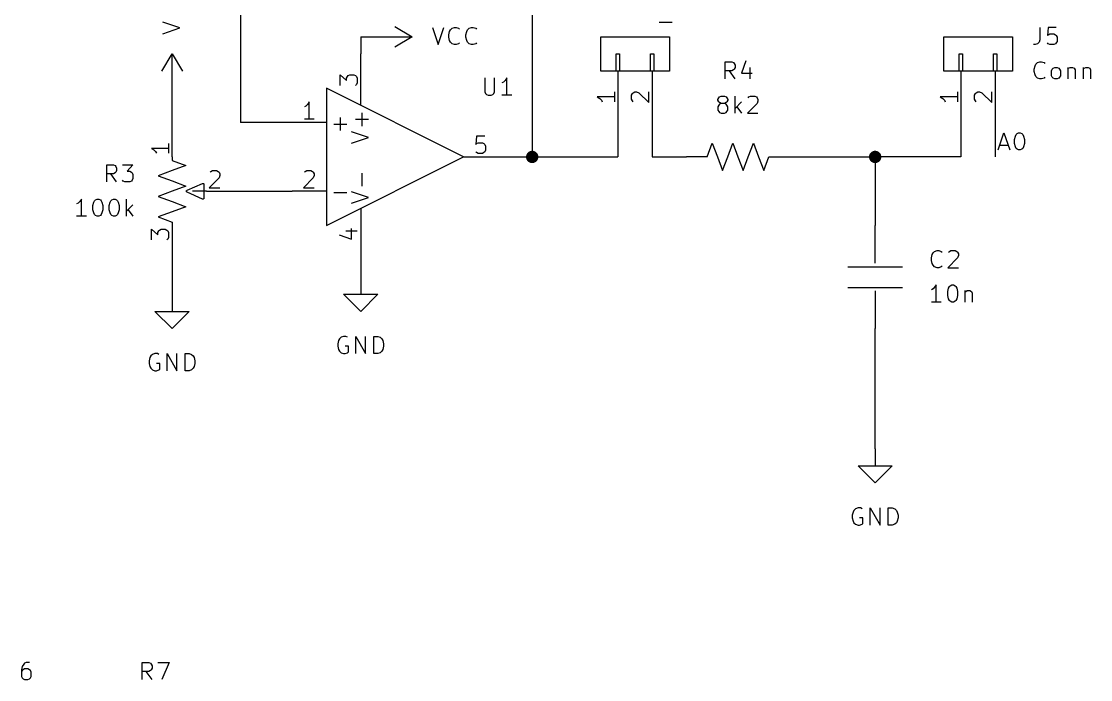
# Model space of a CAD drawing. Extents: x 0.4 to 11.3, y -7.9 to -0.4.
# Drawn here: x 3.461 to 6.578, y -3.973 to -2.055 of the extents above; entities that cross this region are included whole.
import ezdxf

# ---------------------------------------------------------------- set-up
doc = ezdxf.new("R2010")
doc.units = 0
doc.header["$MEASUREMENT"] = 0
for name, color, linetype in [('CYAN2', 4, 'CONTINUOUS'), ('GRAY1', 251, 'CONTINUOUS'), ('GREEN3', 91, 'CONTINUOUS'), ('LYELLOW', 51, 'CONTINUOUS'), ('RED2', 1, 'CONTINUOUS'), ('RED3', 11, 'CONTINUOUS')]:
    doc.layers.add(name, color=color, linetype=linetype)

msp = doc.modelspace()

# ---------------------------------------------------------------- linework, layer by layer
at = {"layer": 'CYAN2', "linetype": 'CONTINUOUS'}
for p, q in [((3.9228, -2.0742), (3.8728, -2.0575)), ((3.8728, -2.0909), (3.9228, -2.0742)), ((4.6591, -2.0728), (4.6758, -2.1228)), ((4.6591, -2.0728), (4.6758, -2.1228)), ((4.6758, -2.1228), (4.6925, -2.0728)), ((4.6758, -2.1228), (4.6925, -2.0728)), ((4.7068, -2.0942), (4.7091, -2.0847)), ((4.7068, -2.0942), (4.7091, -2.0847)), ((4.7091, -2.0847), (4.7115, -2.0799)), ((4.7091, -2.0847), (4.7115, -2.0799)), ((4.7115, -2.0799), (4.7163, -2.0752)), ((4.7115, -2.0799), (4.7163, -2.0752)), ((4.7163, -2.0752), (4.7234, -2.0728)), ((4.7163, -2.0752), (4.7234, -2.0728)), ((4.7234, -2.0728), (4.7282, -2.0728)), ((4.7234, -2.0728), (4.7282, -2.0728)), ((4.7282, -2.0728), (4.7353, -2.0752)), ((4.7282, -2.0728), (4.7353, -2.0752)), ((4.7353, -2.0752), (4.7377, -2.0776)), ((4.7353, -2.0752), (4.7377, -2.0776)), ((4.7568, -2.0942), (4.7591, -2.0847)), ((4.7568, -2.0942), (4.7591, -2.0847)), ((4.7591, -2.0847), (4.7615, -2.0799)), ((4.7591, -2.0847), (4.7615, -2.0799)), ((4.7615, -2.0799), (4.7663, -2.0752)), ((4.7615, -2.0799), (4.7663, -2.0752)), ((4.7663, -2.0752), (4.7734, -2.0728)), ((4.7663, -2.0752), (4.7734, -2.0728)), ((4.7734, -2.0728), (4.7782, -2.0728)), ((4.7734, -2.0728), (4.7782, -2.0728)), ((4.7782, -2.0728), (4.7853, -2.0752)), ((4.7782, -2.0728), (4.7853, -2.0752)), ((4.7853, -2.0752), (4.7877, -2.0776)), ((4.7853, -2.0752), (4.7877, -2.0776)), ((5.3201, -2.0576), (5.3582, -2.0576)), ((5.3201, -2.0576), (5.3582, -2.0576)), ((6.4306, -2.0728), (6.4306, -2.1085)), ((6.4544, -2.0728), (6.452, -2.0966)), ((6.4782, -2.0728), (6.4544, -2.0728)), ((4.7068, -2.1014), (4.7068, -2.0942)), ((4.7068, -2.1014), (4.7068, -2.0942)), ((4.7091, -2.1109), (4.7068, -2.1014)), ((4.7091, -2.1109), (4.7068, -2.1014)), ((4.7115, -2.1157), (4.7091, -2.1109)), ((4.7115, -2.1157), (4.7091, -2.1109)), ((4.7163, -2.1204), (4.7115, -2.1157)), ((4.7163, -2.1204), (4.7115, -2.1157)), ((4.7377, -2.118), (4.7353, -2.1204)), ((4.7377, -2.118), (4.7353, -2.1204)), ((4.7568, -2.1014), (4.7568, -2.0942)), ((4.7568, -2.1014), (4.7568, -2.0942)), ((4.7591, -2.1109), (4.7568, -2.1014)), ((4.7591, -2.1109), (4.7568, -2.1014)), ((4.7615, -2.1157), (4.7591, -2.1109)), ((4.7615, -2.1157), (4.7591, -2.1109)), ((4.7663, -2.1204), (4.7615, -2.1157)), ((4.7663, -2.1204), (4.7615, -2.1157)), ((4.7877, -2.118), (4.7853, -2.1204)), ((4.7877, -2.118), (4.7853, -2.1204)), ((6.4282, -2.1157), (6.4234, -2.1204)), ((6.4306, -2.1085), (6.4282, -2.1157)), ((6.452, -2.0966), (6.4544, -2.0942)), ((6.4544, -2.1204), (6.452, -2.118)), ((6.4544, -2.0942), (6.4591, -2.0918)), ((6.4591, -2.0918), (6.471, -2.0918)), ((6.471, -2.0918), (6.4758, -2.0942)), ((6.4758, -2.0942), (6.4782, -2.0966)), ((6.4782, -2.118), (6.4758, -2.1204)), ((6.4782, -2.0966), (6.4806, -2.1014)), ((6.4806, -2.1133), (6.4782, -2.118)), ((6.4806, -2.1014), (6.4806, -2.1133)), ((4.7234, -2.1228), (4.7163, -2.1204)), ((4.7234, -2.1228), (4.7163, -2.1204)), ((4.7282, -2.1228), (4.7234, -2.1228)), ((4.7282, -2.1228), (4.7234, -2.1228)), ((4.7353, -2.1204), (4.7282, -2.1228)), ((4.7353, -2.1204), (4.7282, -2.1228)), ((4.7734, -2.1228), (4.7663, -2.1204)), ((4.7734, -2.1228), (4.7663, -2.1204)), ((4.7782, -2.1228), (4.7734, -2.1228)), ((4.7782, -2.1228), (4.7734, -2.1228)), ((4.7853, -2.1204), (4.7782, -2.1228)), ((4.7853, -2.1204), (4.7782, -2.1228)), ((6.4163, -2.1228), (6.4115, -2.1228)), ((6.4234, -2.1204), (6.4163, -2.1228)), ((6.4591, -2.1228), (6.4544, -2.1204)), ((6.471, -2.1228), (6.4591, -2.1228)), ((6.4758, -2.1204), (6.471, -2.1228)), ((5.5131, -2.2228), (5.5131, -2.1728)), ((5.5131, -2.1728), (5.5321, -2.1728)), ((5.5131, -2.2228), (5.5131, -2.1728)), ((5.5131, -2.1728), (5.5321, -2.1728)), ((5.5321, -2.1728), (5.5369, -2.1752)), ((5.5321, -2.1728), (5.5369, -2.1752)), ((5.5369, -2.1752), (5.5393, -2.1776)), ((5.5369, -2.1752), (5.5393, -2.1776)), ((5.5393, -2.1776), (5.5417, -2.1823)), ((5.5393, -2.1776), (5.5417, -2.1823)), ((5.5726, -2.1704), (5.5607, -2.2061)), ((5.5726, -2.1704), (5.5607, -2.2061)), ((6.4163, -2.1847), (6.4187, -2.1799)), ((6.4187, -2.1799), (6.4234, -2.1752)), ((6.4234, -2.1752), (6.4306, -2.1728)), ((6.4306, -2.1728), (6.4353, -2.1728)), ((6.4353, -2.1728), (6.4425, -2.1752)), ((6.4425, -2.1752), (6.4449, -2.1776)), ((5.5321, -2.199), (5.5131, -2.199)), ((5.5321, -2.199), (5.5131, -2.199)), ((5.5417, -2.2228), (5.525, -2.199)), ((5.5417, -2.2228), (5.525, -2.199)), ((5.5369, -2.1966), (5.5321, -2.199)), ((5.5369, -2.1966), (5.5321, -2.199)), ((5.5393, -2.1942), (5.5369, -2.1966)), ((5.5393, -2.1942), (5.5369, -2.1966)), ((5.5417, -2.1895), (5.5393, -2.1942)), ((5.5417, -2.1895), (5.5393, -2.1942)), ((5.5417, -2.1823), (5.5417, -2.1895)), ((5.5417, -2.1823), (5.5417, -2.1895)), ((5.5607, -2.2061), (5.5917, -2.2061)), ((5.5607, -2.2061), (5.5917, -2.2061)), ((5.5845, -2.1895), (5.5845, -2.2228)), ((5.5845, -2.1895), (5.5845, -2.2228)), ((6.4139, -2.1942), (6.4163, -2.1847)), ((6.4139, -2.2014), (6.4139, -2.1942)), ((6.4163, -2.2109), (6.4139, -2.2014)), ((6.4187, -2.2157), (6.4163, -2.2109)), ((6.4639, -2.199), (6.4663, -2.1942)), ((6.4639, -2.2133), (6.4639, -2.199)), ((6.4663, -2.218), (6.4639, -2.2133)), ((6.4663, -2.1942), (6.4687, -2.1918)), ((6.4687, -2.1918), (6.4734, -2.1895)), ((6.4734, -2.1895), (6.4806, -2.1895)), ((6.4806, -2.1895), (6.4853, -2.1918)), ((6.4853, -2.1918), (6.4877, -2.1942)), ((6.4877, -2.1942), (6.4901, -2.199)), ((6.4901, -2.2133), (6.4877, -2.218)), ((6.4901, -2.199), (6.4901, -2.2133)), ((6.5115, -2.1895), (6.5115, -2.2228)), ((6.5115, -2.1942), (6.5139, -2.1918)), ((6.5139, -2.1918), (6.5187, -2.1895)), ((6.5187, -2.1895), (6.5258, -2.1895)), ((6.5258, -2.1895), (6.5306, -2.1918)), ((6.5306, -2.1918), (6.5329, -2.1966)), ((6.5329, -2.1966), (6.5329, -2.2228)), ((6.5568, -2.1895), (6.5568, -2.2228)), ((6.5568, -2.1942), (6.5591, -2.1918)), ((6.5591, -2.1918), (6.5639, -2.1895)), ((6.5639, -2.1895), (6.571, -2.1895)), ((6.571, -2.1895), (6.5758, -2.1918)), ((6.5758, -2.1918), (6.5782, -2.1966)), ((6.5782, -2.1966), (6.5782, -2.2228)), ((4.8119, -2.22), (4.8119, -2.2605)), ((4.8119, -2.22), (4.8119, -2.2605)), ((4.8405, -2.2605), (4.8405, -2.22)), ((4.8405, -2.2605), (4.8405, -2.22)), ((4.8667, -2.2319), (4.8619, -2.2343)), ((4.8667, -2.2319), (4.8619, -2.2343)), ((4.8714, -2.2272), (4.8667, -2.2319)), ((4.8714, -2.2272), (4.8667, -2.2319)), ((4.8762, -2.22), (4.8714, -2.2272)), ((4.8762, -2.22), (4.8714, -2.2272)), ((4.8762, -2.27), (4.8762, -2.22)), ((4.8762, -2.27), (4.8762, -2.22)), ((6.4234, -2.2204), (6.4187, -2.2157)), ((6.4306, -2.2228), (6.4234, -2.2204)), ((6.4353, -2.2228), (6.4306, -2.2228)), ((6.4425, -2.2204), (6.4353, -2.2228)), ((6.4449, -2.218), (6.4425, -2.2204)), ((6.4687, -2.2204), (6.4663, -2.218)), ((6.4734, -2.2228), (6.4687, -2.2204)), ((6.4806, -2.2228), (6.4734, -2.2228)), ((6.4853, -2.2204), (6.4806, -2.2228)), ((6.4877, -2.218), (6.4853, -2.2204)), ((4.8119, -2.2605), (4.8143, -2.2653)), ((4.8119, -2.2605), (4.8143, -2.2653)), ((4.8143, -2.2653), (4.8167, -2.2677)), ((4.8143, -2.2653), (4.8167, -2.2677)), ((4.8167, -2.2677), (4.8214, -2.27)), ((4.8167, -2.2677), (4.8214, -2.27)), ((4.8214, -2.27), (4.8309, -2.27)), ((4.8214, -2.27), (4.8309, -2.27)), ((4.8309, -2.27), (4.8357, -2.2677)), ((4.8309, -2.27), (4.8357, -2.2677)), ((4.8357, -2.2677), (4.8381, -2.2653)), ((4.8357, -2.2677), (4.8381, -2.2653)), ((4.8381, -2.2653), (4.8405, -2.2605)), ((4.8381, -2.2653), (4.8405, -2.2605)), ((4.8905, -2.27), (4.8619, -2.27)), ((4.8905, -2.27), (4.8619, -2.27)), ((5.494, -2.2776), (5.4964, -2.2752)), ((5.494, -2.2776), (5.4964, -2.2752)), ((5.4964, -2.2752), (5.5012, -2.2728)), ((5.4964, -2.2752), (5.5012, -2.2728)), ((5.5012, -2.2728), (5.5107, -2.2728)), ((5.5012, -2.2728), (5.5107, -2.2728)), ((5.5107, -2.2728), (5.5155, -2.2752)), ((5.5107, -2.2728), (5.5155, -2.2752)), ((5.5155, -2.2752), (5.5179, -2.2776)), ((5.5155, -2.2752), (5.5179, -2.2776)), ((5.5417, -2.3228), (5.5417, -2.2728)), ((5.5417, -2.3228), (5.5417, -2.2728)), ((5.5798, -2.2776), (5.5821, -2.2752)), ((5.5798, -2.2776), (5.5821, -2.2752)), ((5.5821, -2.2752), (5.5869, -2.2728)), ((5.5821, -2.2752), (5.5869, -2.2728)), ((5.5869, -2.2728), (5.5988, -2.2728)), ((5.5869, -2.2728), (5.5988, -2.2728)), ((5.5988, -2.2728), (5.6036, -2.2752)), ((5.5988, -2.2728), (5.6036, -2.2752)), ((5.6036, -2.2752), (5.6059, -2.2776)), ((5.6036, -2.2752), (5.6059, -2.2776)), ((5.4917, -2.2823), (5.494, -2.2776)), ((5.4917, -2.2823), (5.494, -2.2776)), ((5.4917, -2.2847), (5.4917, -2.2823)), ((5.4917, -2.2847), (5.4917, -2.2823)), ((5.494, -2.2895), (5.4917, -2.2847)), ((5.494, -2.2895), (5.4917, -2.2847)), ((5.494, -2.299), (5.4917, -2.3038)), ((5.494, -2.299), (5.4917, -2.3038)), ((5.4917, -2.3038), (5.4917, -2.3133)), ((5.4917, -2.3038), (5.4917, -2.3133)), ((5.4964, -2.2918), (5.494, -2.2895)), ((5.4964, -2.2918), (5.494, -2.2895)), ((5.4964, -2.2966), (5.494, -2.299)), ((5.4964, -2.2966), (5.494, -2.299)), ((5.5012, -2.2942), (5.4964, -2.2918)), ((5.5012, -2.2942), (5.4964, -2.2918)), ((5.5012, -2.2942), (5.4964, -2.2966)), ((5.5012, -2.2942), (5.4964, -2.2966)), ((5.5107, -2.2942), (5.5012, -2.2942)), ((5.5107, -2.2942), (5.5012, -2.2942)), ((5.5155, -2.2918), (5.5107, -2.2942)), ((5.5155, -2.2918), (5.5107, -2.2942)), ((5.5155, -2.2966), (5.5107, -2.2942)), ((5.5155, -2.2966), (5.5107, -2.2942)), ((5.5179, -2.2895), (5.5155, -2.2918)), ((5.5179, -2.2895), (5.5155, -2.2918)), ((5.5179, -2.299), (5.5155, -2.2966)), ((5.5179, -2.299), (5.5155, -2.2966)), ((5.5179, -2.2776), (5.5202, -2.2823)), ((5.5179, -2.2776), (5.5202, -2.2823)), ((5.5202, -2.2847), (5.5179, -2.2895)), ((5.5202, -2.2847), (5.5179, -2.2895)), ((5.5202, -2.3038), (5.5179, -2.299)), ((5.5202, -2.3038), (5.5179, -2.299)), ((5.5202, -2.2823), (5.5202, -2.2847)), ((5.5202, -2.2823), (5.5202, -2.2847)), ((5.5202, -2.3133), (5.5202, -2.3038)), ((5.5202, -2.3133), (5.5202, -2.3038)), ((5.5607, -2.2895), (5.5417, -2.3085)), ((5.5607, -2.2895), (5.5417, -2.3085)), ((5.5464, -2.3038), (5.5607, -2.3228)), ((5.5464, -2.3038), (5.5607, -2.3228)), ((5.6059, -2.2942), (5.5774, -2.3228)), ((5.6059, -2.2942), (5.5774, -2.3228)), ((5.6059, -2.2776), (5.6083, -2.2823)), ((5.6059, -2.2776), (5.6083, -2.2823)), ((5.6083, -2.2871), (5.6059, -2.2942)), ((5.6083, -2.2871), (5.6059, -2.2942)), ((5.6083, -2.2823), (5.6083, -2.2871)), ((5.6083, -2.2823), (5.6083, -2.2871)), ((4.3909, -2.3731), (4.3909, -2.335)), ((4.3909, -2.3731), (4.3909, -2.335)), ((4.4541, -2.36), (4.4541, -2.3219)), ((4.4541, -2.36), (4.4541, -2.3219)), ((5.4917, -2.3133), (5.494, -2.318)), ((5.4917, -2.3133), (5.494, -2.318)), ((5.494, -2.318), (5.4964, -2.3204)), ((5.494, -2.318), (5.4964, -2.3204)), ((5.4964, -2.3204), (5.5012, -2.3228)), ((5.4964, -2.3204), (5.5012, -2.3228)), ((5.5012, -2.3228), (5.5107, -2.3228)), ((5.5012, -2.3228), (5.5107, -2.3228)), ((5.5107, -2.3228), (5.5155, -2.3204)), ((5.5107, -2.3228), (5.5155, -2.3204)), ((5.5155, -2.3204), (5.5179, -2.318)), ((5.5155, -2.3204), (5.5179, -2.318)), ((5.5179, -2.318), (5.5202, -2.3133)), ((5.5179, -2.318), (5.5202, -2.3133)), ((5.5774, -2.3228), (5.6083, -2.3228)), ((5.5774, -2.3228), (5.6083, -2.3228)), ((4.3719, -2.3541), (4.41, -2.3541)), ((4.3719, -2.3541), (4.41, -2.3541)), ((4.4731, -2.341), (4.435, -2.341)), ((4.4731, -2.341), (4.435, -2.341)), ((4.4731, -2.3933), (4.4231, -2.3767)), ((4.4731, -2.3933), (4.4231, -2.3767)), ((4.4231, -2.41), (4.4731, -2.3933)), ((4.4231, -2.41), (4.4731, -2.3933)), ((3.7099, -2.5228), (3.7099, -2.4728)), ((3.7099, -2.4728), (3.729, -2.4728)), ((3.729, -2.4728), (3.7337, -2.4752)), ((3.7337, -2.4752), (3.7361, -2.4776)), ((3.7361, -2.4776), (3.7385, -2.4823)), ((3.7385, -2.4895), (3.7361, -2.4942)), ((3.7385, -2.4823), (3.7385, -2.4895)), ((3.7551, -2.4728), (3.7861, -2.4728)), ((3.7861, -2.4728), (3.7694, -2.4918)), ((3.7694, -2.4918), (3.7766, -2.4918)), ((3.7766, -2.4918), (3.7813, -2.4942)), ((3.729, -2.499), (3.7099, -2.499)), ((3.7385, -2.5228), (3.7218, -2.499)), ((3.7337, -2.4966), (3.729, -2.499)), ((3.7361, -2.4942), (3.7337, -2.4966)), ((3.7575, -2.5204), (3.7551, -2.518)), ((3.7623, -2.5228), (3.7575, -2.5204)), ((3.7766, -2.5228), (3.7623, -2.5228)), ((3.7813, -2.5204), (3.7766, -2.5228)), ((3.7813, -2.4942), (3.7837, -2.4966)), ((3.7837, -2.518), (3.7813, -2.5204)), ((3.7837, -2.4966), (3.7861, -2.5014)), ((3.7861, -2.5133), (3.7837, -2.518)), ((3.7861, -2.5014), (3.7861, -2.5133)), ((4.4541, -2.5352), (4.4541, -2.4971)), ((4.4541, -2.5352), (4.4541, -2.4971)), ((4.3719, -2.5541), (4.41, -2.5541)), ((4.3719, -2.5541), (4.41, -2.5541)), ((4.4731, -2.5686), (4.4231, -2.5519)), ((4.4731, -2.5686), (4.4231, -2.5519)), ((3.6266, -2.5847), (3.6218, -2.5871)), ((3.6313, -2.5799), (3.6266, -2.5847)), ((3.6361, -2.5728), (3.6313, -2.5799)), ((3.6361, -2.6228), (3.6361, -2.5728)), ((3.6694, -2.5918), (3.6718, -2.5823)), ((3.6718, -2.5823), (3.6742, -2.5776)), ((3.6742, -2.5776), (3.6766, -2.5752)), ((3.6766, -2.5752), (3.6813, -2.5728)), ((3.6813, -2.5728), (3.6861, -2.5728)), ((3.6861, -2.5728), (3.6909, -2.5752)), ((3.6909, -2.5752), (3.6932, -2.5776)), ((3.6932, -2.5776), (3.6956, -2.5823)), ((3.6956, -2.5823), (3.698, -2.5918)), ((3.7171, -2.5918), (3.7194, -2.5823)), ((3.7194, -2.5823), (3.7218, -2.5776)), ((3.7218, -2.5776), (3.7242, -2.5752)), ((3.7242, -2.5752), (3.729, -2.5728)), ((3.729, -2.5728), (3.7337, -2.5728)), ((3.7337, -2.5728), (3.7385, -2.5752)), ((3.7385, -2.5752), (3.7409, -2.5776)), ((3.7409, -2.5776), (3.7432, -2.5823)), ((3.7432, -2.5823), (3.7456, -2.5918)), ((3.767, -2.6228), (3.767, -2.5728)), ((4.4231, -2.5852), (4.4731, -2.5686)), ((4.4231, -2.5852), (4.4731, -2.5686)), ((3.6694, -2.6038), (3.6694, -2.5918)), ((3.6718, -2.6133), (3.6694, -2.6038)), ((3.6742, -2.618), (3.6718, -2.6133)), ((3.6766, -2.6204), (3.6742, -2.618)), ((3.6932, -2.618), (3.6909, -2.6204)), ((3.6956, -2.6133), (3.6932, -2.618)), ((3.698, -2.6038), (3.6956, -2.6133)), ((3.698, -2.5918), (3.698, -2.6038)), ((3.7171, -2.6038), (3.7171, -2.5918)), ((3.7194, -2.6133), (3.7171, -2.6038)), ((3.7218, -2.618), (3.7194, -2.6133)), ((3.7242, -2.6204), (3.7218, -2.618)), ((3.7409, -2.618), (3.7385, -2.6204)), ((3.7432, -2.6133), (3.7409, -2.618)), ((3.7456, -2.6038), (3.7432, -2.6133)), ((3.7456, -2.5918), (3.7456, -2.6038)), ((3.7861, -2.5895), (3.767, -2.6085)), ((3.7718, -2.6038), (3.7861, -2.6228)), ((3.6504, -2.6228), (3.6218, -2.6228)), ((3.6813, -2.6228), (3.6766, -2.6204)), ((3.6861, -2.6228), (3.6813, -2.6228)), ((3.6909, -2.6204), (3.6861, -2.6228)), ((3.729, -2.6228), (3.7242, -2.6204)), ((3.7337, -2.6228), (3.729, -2.6228)), ((3.7385, -2.6204), (3.7337, -2.6228)), ((6.1139, -2.7442), (6.1163, -2.7347)), ((6.1163, -2.7347), (6.1187, -2.7299)), ((6.1187, -2.7299), (6.1234, -2.7252)), ((6.1234, -2.7252), (6.1306, -2.7228)), ((6.1306, -2.7228), (6.1353, -2.7228)), ((6.1353, -2.7228), (6.1425, -2.7252)), ((6.1425, -2.7252), (6.1449, -2.7276)), ((6.1639, -2.7276), (6.1663, -2.7252)), ((6.1663, -2.7252), (6.171, -2.7228)), ((6.171, -2.7228), (6.1829, -2.7228)), ((6.1829, -2.7228), (6.1877, -2.7252)), ((6.1877, -2.7252), (6.1901, -2.7276)), ((6.1901, -2.7276), (6.1925, -2.7323)), ((6.1925, -2.7371), (6.1901, -2.7442)), ((6.1925, -2.7323), (6.1925, -2.7371)), ((6.1139, -2.7514), (6.1139, -2.7442)), ((6.1163, -2.7609), (6.1139, -2.7514)), ((6.1187, -2.7657), (6.1163, -2.7609)), ((6.1234, -2.7704), (6.1187, -2.7657)), ((6.1306, -2.7728), (6.1234, -2.7704)), ((6.1353, -2.7728), (6.1306, -2.7728)), ((6.1425, -2.7704), (6.1353, -2.7728)), ((6.1449, -2.768), (6.1425, -2.7704)), ((6.1901, -2.7442), (6.1615, -2.7728)), ((6.1615, -2.7728), (6.1925, -2.7728)), ((6.1187, -2.8347), (6.1139, -2.8371)), ((6.1234, -2.8299), (6.1187, -2.8347)), ((6.1282, -2.8228), (6.1234, -2.8299)), ((6.1282, -2.8728), (6.1282, -2.8228)), ((6.1615, -2.8418), (6.1639, -2.8323)), ((6.1639, -2.8323), (6.1663, -2.8276)), ((6.1663, -2.8276), (6.1687, -2.8252)), ((6.1687, -2.8252), (6.1734, -2.8228)), ((6.1734, -2.8228), (6.1782, -2.8228)), ((6.1782, -2.8228), (6.1829, -2.8252)), ((6.1829, -2.8252), (6.1853, -2.8276)), ((6.1853, -2.8276), (6.1877, -2.8323)), ((6.1877, -2.8323), (6.1901, -2.8418)), ((6.1615, -2.8538), (6.1615, -2.8418)), ((6.1639, -2.8633), (6.1615, -2.8538)), ((6.1663, -2.868), (6.1639, -2.8633)), ((6.1687, -2.8704), (6.1663, -2.868)), ((6.1853, -2.868), (6.1829, -2.8704)), ((6.1877, -2.8633), (6.1853, -2.868)), ((6.1901, -2.8538), (6.1877, -2.8633)), ((6.1901, -2.8418), (6.1901, -2.8538)), ((6.2115, -2.8395), (6.2115, -2.8728)), ((6.2115, -2.8442), (6.2139, -2.8418)), ((6.2139, -2.8418), (6.2187, -2.8395)), ((6.2187, -2.8395), (6.2258, -2.8395)), ((6.2258, -2.8395), (6.2306, -2.8418)), ((6.2306, -2.8418), (6.2329, -2.8466)), ((6.2329, -2.8466), (6.2329, -2.8728)), ((6.1425, -2.8728), (6.1139, -2.8728)), ((6.1734, -2.8728), (6.1687, -2.8704)), ((6.1782, -2.8728), (6.1734, -2.8728)), ((6.1829, -2.8704), (6.1782, -2.8728)), ((4.3857, -2.9847), (4.3833, -2.9942)), ((4.3881, -2.9799), (4.3857, -2.9847)), ((4.3929, -2.9752), (4.3881, -2.9799)), ((4.4, -2.9728), (4.3929, -2.9752)), ((4.4071, -2.9728), (4.4, -2.9728)), ((4.4119, -2.9752), (4.4071, -2.9728)), ((4.4357, -3.0228), (4.4357, -2.9728)), ((4.4357, -2.9728), (4.4643, -3.0228)), ((4.4643, -3.0228), (4.4643, -2.9728)), ((4.4881, -3.0228), (4.4881, -2.9728)), ((4.4881, -2.9728), (4.5, -2.9728)), ((4.5, -2.9728), (4.5071, -2.9752)), ((4.5071, -2.9752), (4.5119, -2.9799)), ((4.5119, -2.9799), (4.5143, -2.9847)), ((4.5143, -2.9847), (4.5167, -2.9942)), ((3.85, -3.0228), (3.8429, -3.0252)), ((3.8571, -3.0228), (3.85, -3.0228)), ((3.8619, -3.0252), (3.8571, -3.0228)), ((3.8857, -3.0728), (3.8857, -3.0228)), ((3.8857, -3.0228), (3.9143, -3.0728)), ((3.9143, -3.0728), (3.9143, -3.0228)), ((3.9381, -3.0728), (3.9381, -3.0228)), ((3.9381, -3.0228), (3.95, -3.0228)), ((3.95, -3.0228), (3.9571, -3.0252)), ((4.3833, -2.9942), (4.3833, -3.0014)), ((4.3833, -3.0014), (4.3857, -3.0109)), ((4.3857, -3.0109), (4.3881, -3.0157)), ((4.3881, -3.0157), (4.3929, -3.0204)), ((4.3929, -3.0204), (4.4, -3.0228)), ((4.4, -3.0228), (4.4048, -3.0228)), ((4.4143, -3.0014), (4.4048, -3.0014)), ((4.4048, -3.0228), (4.4119, -3.0204)), ((4.4119, -3.0204), (4.4143, -3.018)), ((4.4143, -3.018), (4.4143, -3.0014)), ((4.5, -3.0228), (4.4881, -3.0228)), ((4.5071, -3.0204), (4.5, -3.0228)), ((4.5119, -3.0157), (4.5071, -3.0204)), ((4.5143, -3.0109), (4.5119, -3.0157)), ((4.5167, -3.0014), (4.5143, -3.0109)), ((4.5167, -2.9942), (4.5167, -3.0014)), ((3.8357, -3.0347), (3.8333, -3.0442)), ((3.8333, -3.0442), (3.8333, -3.0514)), ((3.8333, -3.0514), (3.8357, -3.0609)), ((3.8381, -3.0299), (3.8357, -3.0347)), ((3.8429, -3.0252), (3.8381, -3.0299)), ((3.8643, -3.0514), (3.8548, -3.0514)), ((3.8643, -3.068), (3.8643, -3.0514)), ((3.9571, -3.0252), (3.9619, -3.0299)), ((3.9619, -3.0299), (3.9643, -3.0347)), ((3.9643, -3.0347), (3.9667, -3.0442)), ((3.9667, -3.0514), (3.9643, -3.0609)), ((3.9667, -3.0442), (3.9667, -3.0514)), ((3.8357, -3.0609), (3.8381, -3.0657)), ((3.8381, -3.0657), (3.8429, -3.0704)), ((3.8429, -3.0704), (3.85, -3.0728)), ((3.85, -3.0728), (3.8548, -3.0728)), ((3.8548, -3.0728), (3.8619, -3.0704)), ((3.8619, -3.0704), (3.8643, -3.068)), ((3.95, -3.0728), (3.9381, -3.0728)), ((3.9571, -3.0704), (3.95, -3.0728)), ((3.9619, -3.0657), (3.9571, -3.0704)), ((3.9643, -3.0609), (3.9619, -3.0657)), ((5.8857, -3.4847), (5.8833, -3.4942)), ((5.8881, -3.4799), (5.8857, -3.4847)), ((5.8929, -3.4752), (5.8881, -3.4799)), ((5.9, -3.4728), (5.8929, -3.4752)), ((5.9071, -3.4728), (5.9, -3.4728)), ((5.9119, -3.4752), (5.9071, -3.4728)), ((5.9357, -3.5228), (5.9357, -3.4728)), ((5.9357, -3.4728), (5.9643, -3.5228)), ((5.9643, -3.5228), (5.9643, -3.4728)), ((5.9881, -3.5228), (5.9881, -3.4728)), ((5.9881, -3.4728), (6, -3.4728)), ((6, -3.4728), (6.0071, -3.4752)), ((6.0071, -3.4752), (6.0119, -3.4799)), ((6.0119, -3.4799), (6.0143, -3.4847)), ((6.0143, -3.4847), (6.0167, -3.4942)), ((5.8833, -3.4942), (5.8833, -3.5014)), ((5.8833, -3.5014), (5.8857, -3.5109)), ((5.8857, -3.5109), (5.8881, -3.5157)), ((5.8881, -3.5157), (5.8929, -3.5204)), ((5.8929, -3.5204), (5.9, -3.5228)), ((5.9143, -3.5014), (5.9048, -3.5014)), ((5.9048, -3.5228), (5.9119, -3.5204)), ((5.9119, -3.5204), (5.9143, -3.518)), ((5.9143, -3.518), (5.9143, -3.5014)), ((6.0071, -3.5204), (6, -3.5228)), ((6.0119, -3.5157), (6.0071, -3.5204)), ((6.0143, -3.5109), (6.0119, -3.5157)), ((6.0167, -3.5014), (6.0143, -3.5109)), ((6.0167, -3.4942), (6.0167, -3.5014)), ((5.9, -3.5228), (5.9048, -3.5228)), ((6, -3.5228), (5.9881, -3.5228)), ((3.4679, -3.9276), (3.4631, -3.9347)), ((3.4702, -3.9252), (3.4679, -3.9276)), ((3.475, -3.9228), (3.4702, -3.9252)), ((3.4845, -3.9228), (3.475, -3.9228)), ((3.8131, -3.9728), (3.8131, -3.9228)), ((3.8131, -3.9228), (3.8321, -3.9228)), ((3.8321, -3.9228), (3.8369, -3.9252)), ((3.8369, -3.9252), (3.8393, -3.9276)), ((3.8393, -3.9276), (3.8417, -3.9323)), ((3.8583, -3.9228), (3.8917, -3.9228)), ((3.8917, -3.9228), (3.8702, -3.9728)), ((3.4631, -3.9347), (3.4607, -3.9442)), ((3.4607, -3.9442), (3.4607, -3.9633)), ((3.4631, -3.9466), (3.4607, -3.9514)), ((3.4655, -3.9442), (3.4631, -3.9466)), ((3.4702, -3.9418), (3.4655, -3.9442)), ((3.4798, -3.9418), (3.4702, -3.9418)), ((3.4845, -3.9442), (3.4798, -3.9418)), ((3.4869, -3.9466), (3.4845, -3.9442)), ((3.4893, -3.9514), (3.4869, -3.9466)), ((3.4893, -3.9633), (3.4893, -3.9514)), ((3.8321, -3.949), (3.8131, -3.949)), ((3.8417, -3.9728), (3.825, -3.949)), ((3.8369, -3.9466), (3.8321, -3.949)), ((3.8393, -3.9442), (3.8369, -3.9466)), ((3.8417, -3.9395), (3.8393, -3.9442)), ((3.8417, -3.9323), (3.8417, -3.9395)), ((3.4607, -3.9633), (3.4631, -3.968)), ((3.4631, -3.968), (3.4655, -3.9704)), ((3.4655, -3.9704), (3.4702, -3.9728)), ((3.4702, -3.9728), (3.4798, -3.9728)), ((3.4798, -3.9728), (3.4845, -3.9704)), ((3.4845, -3.9704), (3.4869, -3.968)), ((3.4869, -3.968), (3.4893, -3.9633))]:
    msp.add_line(p, q, dxfattribs=at)
at = {"layer": 'GRAY1', "linetype": 'CONTINUOUS'}
for p, q in [((6.3089, -2.4298), (6.3255, -2.3798)), ((6.3255, -2.3798), (6.3422, -2.4298)), ((6.3565, -2.3988), (6.3589, -2.3893)), ((6.3565, -2.4108), (6.3565, -2.3988)), ((6.3589, -2.3893), (6.3613, -2.3846)), ((6.3613, -2.3846), (6.3636, -2.3822)), ((6.3636, -2.3822), (6.3684, -2.3798)), ((6.3684, -2.3798), (6.3732, -2.3798)), ((6.3732, -2.3798), (6.3779, -2.3822)), ((6.3779, -2.3822), (6.3803, -2.3846)), ((6.3803, -2.3846), (6.3827, -2.3893)), ((6.3827, -2.3893), (6.3851, -2.3988)), ((6.3851, -2.3988), (6.3851, -2.4108)), ((6.3136, -2.4155), (6.3374, -2.4155)), ((6.3589, -2.4203), (6.3565, -2.4108)), ((6.3613, -2.425), (6.3589, -2.4203)), ((6.3636, -2.4274), (6.3613, -2.425)), ((6.3684, -2.4298), (6.3636, -2.4274)), ((6.3732, -2.4298), (6.3684, -2.4298)), ((6.3779, -2.4274), (6.3732, -2.4298)), ((6.3803, -2.425), (6.3779, -2.4274)), ((6.3827, -2.4203), (6.3803, -2.425)), ((6.3851, -2.4108), (6.3827, -2.4203))]:
    msp.add_line(p, q, dxfattribs=at)
at = {"layer": 'GREEN3', "linetype": 'CONTINUOUS'}
for p, q in [((4.1, -1.7), (4.1, -2.35)), ((4.95, -1.7), (4.95, -2.45)), ((4.45, -2.1), (4.45, -2.15)), ((4.45, -2.1), (4.5, -2.1)), ((3.9, -2.4), (3.9, -2.25)), ((4.25, -2.35), (4.1, -2.35)), ((5.2, -2.35), (5.2, -2.45)), ((5.3, -2.35), (5.3, -2.45)), ((6.2, -2.35), (6.2, -2.45)), ((6.3, -2.35), (6.3, -2.45)), ((4.85, -2.45), (4.95, -2.45)), ((4.95, -2.45), (5.2, -2.45)), ((5.3, -2.45), (5.4, -2.45)), ((5.7, -2.45), (5.95, -2.45)), ((5.95, -2.45), (5.95, -2.65)), ((6.2, -2.45), (5.95, -2.45)), ((4.05, -2.55), (4.25, -2.55)), ((3.9, -2.7), (3.9, -2.85)), ((4.45, -2.75), (4.45, -2.8)), ((5.95, -3.3), (5.95, -2.95))]:
    msp.add_line(p, q, dxfattribs=at)
at = {"layer": 'GREEN3', "const_width": 0.018}
for points in [[(4.941, -2.45, 1), (4.959, -2.45, 1)], [(5.941, -2.45, 1), (5.959, -2.45, 1)]]:
    msp.add_lwpolyline(points, format="xyb", close=True, dxfattribs=at)
at = {"layer": 'LYELLOW', "linetype": 'CONTINUOUS'}
for p, q in [((5.15, -2.2), (5.15, -2.1)), ((5.15, -2.1), (5.35, -2.1)), ((5.35, -2.1), (5.35, -2.2)), ((6.15, -2.2), (6.15, -2.1)), ((6.15, -2.1), (6.35, -2.1)), ((6.35, -2.1), (6.35, -2.2)), ((5.35, -2.2), (5.15, -2.2)), ((6.35, -2.2), (6.15, -2.2)), ((4.75, -2.45), (4.35, -2.25)), ((4.35, -2.25), (4.35, -2.65)), ((4.35, -2.65), (4.75, -2.45))]:
    msp.add_line(p, q, dxfattribs=at)
at = {"layer": 'RED2', "linetype": 'CONTINUOUS'}
for p, q in [((4.55, -2.07), (4.6, -2.1)), ((4.5, -2.1), (4.6, -2.1)), ((4.6, -2.1), (4.55, -2.13)), ((5.15, -2.2), (5.15, -2.1)), ((5.15, -2.1), (5.35, -2.1)), ((5.35, -2.1), (5.35, -2.2)), ((6.15, -2.2), (6.15, -2.1)), ((6.15, -2.1), (6.35, -2.1)), ((6.35, -2.1), (6.35, -2.2)), ((3.87, -2.2), (3.9, -2.15)), ((3.9, -2.15), (3.93, -2.2)), ((3.9, -2.25), (3.9, -2.15)), ((4.45, -2.3), (4.45, -2.15)), ((4.45, -2.3), (4.45, -2.15)), ((5.195, -2.2), (5.195, -2.15)), ((5.195, -2.15), (5.205, -2.15)), ((5.205, -2.15), (5.205, -2.2)), ((5.295, -2.2), (5.295, -2.15)), ((5.295, -2.15), (5.305, -2.15)), ((5.305, -2.15), (5.305, -2.2)), ((6.195, -2.2), (6.195, -2.15)), ((6.195, -2.15), (6.205, -2.15)), ((6.205, -2.15), (6.205, -2.2)), ((6.295, -2.2), (6.295, -2.15)), ((6.295, -2.15), (6.305, -2.15)), ((6.305, -2.15), (6.305, -2.2)), ((5.35, -2.2), (5.15, -2.2)), ((5.205, -2.2), (5.195, -2.2)), ((5.2, -2.2), (5.2, -2.35)), ((5.2, -2.2), (5.2, -2.35)), ((5.305, -2.2), (5.295, -2.2)), ((5.3, -2.2), (5.3, -2.35)), ((5.3, -2.2), (5.3, -2.35)), ((6.35, -2.2), (6.15, -2.2)), ((6.205, -2.2), (6.195, -2.2)), ((6.2, -2.2), (6.2, -2.35)), ((6.305, -2.2), (6.295, -2.2)), ((6.3, -2.2), (6.3, -2.35)), ((4.75, -2.45), (4.35, -2.25)), ((4.35, -2.25), (4.35, -2.65)), ((4.35, -2.35), (4.25, -2.35)), ((4.35, -2.35), (4.25, -2.35)), ((3.9, -2.45), (3.9, -2.4)), ((5.46, -2.45), (5.475, -2.41)), ((5.475, -2.41), (5.49, -2.45)), ((5.52, -2.45), (5.535, -2.41)), ((5.535, -2.41), (5.55, -2.45)), ((5.58, -2.45), (5.595, -2.41)), ((5.595, -2.41), (5.61, -2.45)), ((3.9, -2.45), (3.9, -2.46)), ((3.9, -2.46), (3.94, -2.475)), ((4.35, -2.65), (4.75, -2.45)), ((4.75, -2.45), (4.85, -2.45)), ((4.75, -2.45), (4.85, -2.45)), ((5.45, -2.45), (5.4, -2.45)), ((5.45, -2.45), (5.4, -2.45)), ((5.46, -2.45), (5.45, -2.45)), ((5.49, -2.45), (5.505, -2.49)), ((5.505, -2.49), (5.52, -2.45)), ((5.55, -2.45), (5.565, -2.49)), ((5.565, -2.49), (5.58, -2.45)), ((5.61, -2.45), (5.625, -2.49)), ((5.625, -2.49), (5.64, -2.45)), ((5.64, -2.45), (5.65, -2.45)), ((5.65, -2.45), (5.7, -2.45)), ((5.65, -2.45), (5.7, -2.45)), ((3.9, -2.49), (3.86, -2.505)), ((3.94, -2.475), (3.9, -2.49)), ((3.86, -2.505), (3.9, -2.52)), ((3.9, -2.52), (3.94, -2.535)), ((3.9, -2.55), (3.86, -2.565)), ((3.94, -2.535), (3.9, -2.55)), ((3.942, -2.5495), (3.9421, -2.5494)), ((3.9421, -2.55), (3.942, -2.5495)), ((3.942, -2.5505), (3.9421, -2.55)), ((3.9421, -2.5506), (3.942, -2.5505)), ((3.9421, -2.5493), (3.9423, -2.5489)), ((3.9421, -2.5494), (3.9421, -2.5493)), ((3.9421, -2.5507), (3.9421, -2.5506)), ((3.9423, -2.5511), (3.9421, -2.5507)), ((3.9423, -2.5489), (3.9425, -2.5484)), ((3.9425, -2.5516), (3.9423, -2.5511)), ((3.9425, -2.5484), (3.9425, -2.5483)), ((3.9425, -2.5483), (3.9426, -2.5483)), ((3.9425, -2.5517), (3.9425, -2.5516)), ((3.9426, -2.5517), (3.9425, -2.5517)), ((3.9426, -2.5483), (3.9429, -2.5479)), ((3.9429, -2.5521), (3.9426, -2.5517)), ((3.9429, -2.5479), (3.9433, -2.5476)), ((3.9433, -2.5524), (3.9429, -2.5521)), ((3.9433, -2.5476), (3.9434, -2.5475)), ((3.9434, -2.5525), (3.9433, -2.5524)), ((3.9434, -2.5475), (3.9435, -2.5474)), ((3.9434, -2.5475), (3.9434, -2.5475)), ((3.9435, -2.5526), (3.9434, -2.5525)), ((3.9434, -2.5525), (3.9434, -2.5525)), ((3.9435, -2.5474), (3.9438, -2.5473)), ((3.9438, -2.5527), (3.9435, -2.5526)), ((3.9438, -2.5473), (3.9888, -2.5273)), ((3.9888, -2.5727), (3.9438, -2.5527)), ((4, -2.55), (3.96, -2.55)), ((3.9888, -2.5273), (3.9893, -2.5271)), ((3.9893, -2.5271), (3.9894, -2.5271)), ((3.9894, -2.5271), (3.9894, -2.5271)), ((3.9894, -2.5271), (3.9899, -2.5271)), ((3.9899, -2.5271), (3.9905, -2.527)), ((3.9905, -2.527), (3.9905, -2.5271)), ((3.9905, -2.5271), (3.9906, -2.5271)), ((3.9906, -2.5271), (3.9911, -2.5273)), ((3.9911, -2.5273), (3.9916, -2.5275)), ((3.9916, -2.5275), (3.9916, -2.5275)), ((3.9916, -2.5275), (3.9917, -2.5275)), ((3.9917, -2.5275), (3.992, -2.5279)), ((3.992, -2.5279), (3.9924, -2.5283)), ((3.9924, -2.5283), (3.9925, -2.5283)), ((3.9925, -2.5283), (3.9925, -2.5283)), ((3.9925, -2.5283), (3.9927, -2.5289)), ((3.9927, -2.5289), (3.9929, -2.5293)), ((3.9929, -2.5293), (3.9929, -2.5294)), ((3.9929, -2.5294), (3.9929, -2.5294)), ((3.9929, -2.5294), (3.993, -2.53)), ((3.993, -2.53), (3.993, -2.57)), ((4, -2.55), (4.05, -2.55)), ((4.35, -2.55), (4.25, -2.55)), ((4.35, -2.55), (4.25, -2.55)), ((3.86, -2.565), (3.9, -2.58)), ((3.9, -2.58), (3.94, -2.595)), ((3.9893, -2.5729), (3.9888, -2.5727)), ((3.9894, -2.5729), (3.9893, -2.5729)), ((3.9899, -2.5729), (3.9894, -2.5729)), ((3.9894, -2.5729), (3.9894, -2.5729)), ((3.9905, -2.573), (3.9899, -2.5729)), ((3.9906, -2.5729), (3.9905, -2.5729)), ((3.9905, -2.5729), (3.9905, -2.573)), ((3.9911, -2.5727), (3.9906, -2.5729)), ((3.9916, -2.5725), (3.9911, -2.5727)), ((3.9917, -2.5725), (3.9916, -2.5725)), ((3.9916, -2.5725), (3.9916, -2.5725)), ((3.992, -2.5721), (3.9917, -2.5725)), ((3.9924, -2.5717), (3.992, -2.5721)), ((3.9925, -2.5717), (3.9924, -2.5717)), ((3.9927, -2.5711), (3.9925, -2.5717)), ((3.9925, -2.5717), (3.9925, -2.5717)), ((3.9929, -2.5707), (3.9927, -2.5711)), ((3.993, -2.57), (3.9929, -2.5706)), ((3.9929, -2.5706), (3.9929, -2.5706)), ((3.9929, -2.5706), (3.9929, -2.5707)), ((3.9, -2.61), (3.86, -2.625)), ((3.94, -2.595), (3.9, -2.61)), ((4.45, -2.6), (4.45, -2.75)), ((4.45, -2.6), (4.45, -2.75)), ((3.86, -2.625), (3.9, -2.64)), ((3.9, -2.64), (3.9, -2.65)), ((3.9, -2.65), (3.9, -2.7)), ((5.95, -2.76), (5.95, -2.65)), ((5.87, -2.77), (6.03, -2.77)), ((4.45, -2.8), (4.45, -2.85)), ((5.87, -2.83), (6.03, -2.83)), ((3.9, -2.85), (3.9, -2.9)), ((4.45, -2.9), (4.4, -2.85)), ((4.4, -2.85), (4.45, -2.85)), ((4.45, -2.85), (4.5, -2.85)), ((4.5, -2.85), (4.45, -2.9)), ((5.95, -2.84), (5.95, -2.95)), ((3.9, -2.95), (3.85, -2.9)), ((3.85, -2.9), (3.9, -2.9)), ((3.9, -2.9), (3.95, -2.9)), ((3.95, -2.9), (3.9, -2.95)), ((5.95, -3.3), (5.95, -3.35)), ((5.95, -3.4), (5.9, -3.35)), ((5.9, -3.35), (5.95, -3.35)), ((5.95, -3.35), (6, -3.35)), ((6, -3.35), (5.95, -3.4))]:
    msp.add_line(p, q, dxfattribs=at)
at = {"layer": 'RED3', "linetype": 'CONTINUOUS'}
for p, q in [((4.3899, -2.2417), (4.3899, -2.2107)), ((4.3899, -2.2107), (4.4089, -2.2274)), ((4.3899, -2.2417), (4.3899, -2.2107)), ((4.3899, -2.2107), (4.4089, -2.2274)), ((4.4113, -2.2155), (4.4137, -2.2131)), ((4.4113, -2.2155), (4.4137, -2.2131)), ((4.4137, -2.2131), (4.4184, -2.2107)), ((4.4137, -2.2131), (4.4184, -2.2107)), ((4.4184, -2.2107), (4.4304, -2.2107)), ((4.4184, -2.2107), (4.4304, -2.2107)), ((4.4304, -2.2107), (4.4351, -2.2131)), ((4.4304, -2.2107), (4.4351, -2.2131)), ((4.4351, -2.2131), (4.4375, -2.2155)), ((4.4351, -2.2131), (4.4375, -2.2155)), ((4.4089, -2.2202), (4.4113, -2.2155)), ((4.4089, -2.2202), (4.4113, -2.2155)), ((4.4089, -2.2274), (4.4089, -2.2202)), ((4.4089, -2.2274), (4.4089, -2.2202)), ((4.4375, -2.2393), (4.4351, -2.2417)), ((4.4375, -2.2393), (4.4351, -2.2417)), ((4.4375, -2.2155), (4.4399, -2.2202)), ((4.4375, -2.2155), (4.4399, -2.2202)), ((4.4399, -2.2345), (4.4375, -2.2393)), ((4.4399, -2.2345), (4.4375, -2.2393)), ((4.4399, -2.2202), (4.4399, -2.2345)), ((4.4399, -2.2202), (4.4399, -2.2345)), ((5.1899, -2.275), (5.1399, -2.275)), ((5.1399, -2.275), (5.147, -2.2798)), ((5.1899, -2.275), (5.1399, -2.275)), ((5.1399, -2.275), (5.147, -2.2798)), ((5.1899, -2.2607), (5.1899, -2.2893)), ((5.1899, -2.2607), (5.1899, -2.2893)), ((5.2399, -2.2702), (5.2423, -2.2655)), ((5.2399, -2.2702), (5.2423, -2.2655)), ((5.2399, -2.2821), (5.2399, -2.2702)), ((5.2399, -2.2821), (5.2399, -2.2702)), ((5.2423, -2.2655), (5.2446, -2.2631)), ((5.2423, -2.2655), (5.2446, -2.2631)), ((5.2446, -2.2631), (5.2494, -2.2607)), ((5.2446, -2.2631), (5.2494, -2.2607)), ((5.2494, -2.2607), (5.2542, -2.2607)), ((5.2494, -2.2607), (5.2542, -2.2607)), ((5.2542, -2.2607), (5.2613, -2.2631)), ((5.2542, -2.2607), (5.2613, -2.2631)), ((5.2613, -2.2631), (5.2899, -2.2917)), ((5.2613, -2.2631), (5.2899, -2.2917)), ((5.2899, -2.2917), (5.2899, -2.2607)), ((5.2899, -2.2917), (5.2899, -2.2607)), ((6.1899, -2.275), (6.1399, -2.275)), ((6.1399, -2.275), (6.147, -2.2798)), ((6.1899, -2.2607), (6.1899, -2.2893)), ((6.2399, -2.2702), (6.2423, -2.2655)), ((6.2399, -2.2821), (6.2399, -2.2702)), ((6.2423, -2.2655), (6.2446, -2.2631)), ((6.2446, -2.2631), (6.2494, -2.2607)), ((6.2494, -2.2607), (6.2542, -2.2607)), ((6.2542, -2.2607), (6.2613, -2.2631)), ((6.2613, -2.2631), (6.2899, -2.2917)), ((6.2899, -2.2917), (6.2899, -2.2607)), ((4.2905, -2.3018), (4.2857, -2.3042)), ((4.2905, -2.3018), (4.2857, -2.3042)), ((4.2952, -2.297), (4.2905, -2.3018)), ((4.2952, -2.297), (4.2905, -2.3018)), ((4.3, -2.2899), (4.2952, -2.297)), ((4.3, -2.2899), (4.2952, -2.297)), ((4.3, -2.3399), (4.3, -2.2899)), ((4.3, -2.3399), (4.3, -2.2899)), ((5.147, -2.2798), (5.1518, -2.2845)), ((5.147, -2.2798), (5.1518, -2.2845)), ((5.1518, -2.2845), (5.1542, -2.2893)), ((5.1518, -2.2845), (5.1542, -2.2893)), ((5.2423, -2.2869), (5.2399, -2.2821)), ((5.2423, -2.2869), (5.2399, -2.2821)), ((5.2446, -2.2893), (5.2423, -2.2869)), ((5.2446, -2.2893), (5.2423, -2.2869)), ((6.147, -2.2798), (6.1518, -2.2845)), ((6.1518, -2.2845), (6.1542, -2.2893)), ((6.2423, -2.2869), (6.2399, -2.2821)), ((6.2446, -2.2893), (6.2423, -2.2869)), ((4.3143, -2.3399), (4.2857, -2.3399)), ((4.3143, -2.3399), (4.2857, -2.3399)), ((4.7881, -2.3899), (4.7857, -2.4137)), ((4.7881, -2.3899), (4.7857, -2.4137)), ((4.8119, -2.3899), (4.7881, -2.3899)), ((4.8119, -2.3899), (4.7881, -2.3899)), ((3.8899, -2.425), (3.8399, -2.425)), ((3.8399, -2.425), (3.847, -2.4298)), ((3.847, -2.4298), (3.8518, -2.4345)), ((3.8899, -2.4107), (3.8899, -2.4393)), ((4.7857, -2.4137), (4.7881, -2.4113)), ((4.7857, -2.4137), (4.7881, -2.4113)), ((4.7881, -2.4113), (4.7929, -2.4089)), ((4.7881, -2.4113), (4.7929, -2.4089)), ((4.7929, -2.4089), (4.8048, -2.4089)), ((4.7929, -2.4089), (4.8048, -2.4089)), ((4.8048, -2.4089), (4.8095, -2.4113)), ((4.8048, -2.4089), (4.8095, -2.4113)), ((4.8095, -2.4113), (4.8119, -2.4137)), ((4.8095, -2.4113), (4.8119, -2.4137)), ((4.8119, -2.4137), (4.8143, -2.4184)), ((4.8119, -2.4137), (4.8143, -2.4184)), ((4.8143, -2.4304), (4.8119, -2.4351)), ((4.8143, -2.4304), (4.8119, -2.4351)), ((4.8143, -2.4184), (4.8143, -2.4304)), ((4.8143, -2.4184), (4.8143, -2.4304)), ((3.8518, -2.4345), (3.8542, -2.4393)), ((4.7881, -2.4375), (4.7857, -2.4351)), ((4.7881, -2.4375), (4.7857, -2.4351)), ((4.7929, -2.4399), (4.7881, -2.4375)), ((4.7929, -2.4399), (4.7881, -2.4375)), ((4.8048, -2.4399), (4.7929, -2.4399)), ((4.8048, -2.4399), (4.7929, -2.4399)), ((4.8095, -2.4375), (4.8048, -2.4399)), ((4.8095, -2.4375), (4.8048, -2.4399)), ((4.8119, -2.4351), (4.8095, -2.4375)), ((4.8119, -2.4351), (4.8095, -2.4375)), ((4.0107, -2.4946), (4.0131, -2.4923)), ((4.0131, -2.4923), (4.0179, -2.4899)), ((4.0179, -2.4899), (4.0298, -2.4899)), ((4.0298, -2.4899), (4.0345, -2.4923)), ((4.0345, -2.4923), (4.0369, -2.4946)), ((4.2857, -2.4946), (4.2881, -2.4923)), ((4.2857, -2.4946), (4.2881, -2.4923)), ((4.2881, -2.4923), (4.2929, -2.4899)), ((4.2881, -2.4923), (4.2929, -2.4899)), ((4.2929, -2.4899), (4.3048, -2.4899)), ((4.2929, -2.4899), (4.3048, -2.4899)), ((4.3048, -2.4899), (4.3095, -2.4923)), ((4.3048, -2.4899), (4.3095, -2.4923)), ((4.3095, -2.4923), (4.3119, -2.4946)), ((4.3095, -2.4923), (4.3119, -2.4946)), ((4.0369, -2.5113), (4.0083, -2.5399)), ((4.0369, -2.4946), (4.0393, -2.4994)), ((4.0393, -2.5042), (4.0369, -2.5113)), ((4.0393, -2.4994), (4.0393, -2.5042)), ((4.3119, -2.5113), (4.2833, -2.5399)), ((4.3119, -2.5113), (4.2833, -2.5399)), ((4.3119, -2.4946), (4.3143, -2.4994)), ((4.3119, -2.4946), (4.3143, -2.4994)), ((4.3143, -2.5042), (4.3119, -2.5113)), ((4.3143, -2.5042), (4.3119, -2.5113)), ((4.3143, -2.4994), (4.3143, -2.5042)), ((4.3143, -2.4994), (4.3143, -2.5042)), ((4.0083, -2.5399), (4.0393, -2.5399)), ((4.2833, -2.5399), (4.3143, -2.5399)), ((4.2833, -2.5399), (4.3143, -2.5399)), ((3.8399, -2.6917), (3.8399, -2.6607)), ((3.8399, -2.6607), (3.8589, -2.6774)), ((3.8589, -2.6702), (3.8613, -2.6655)), ((3.8589, -2.6774), (3.8589, -2.6702)), ((3.8613, -2.6655), (3.8637, -2.6631)), ((3.8637, -2.6631), (3.8684, -2.6607)), ((3.8684, -2.6607), (3.8804, -2.6607)), ((3.8804, -2.6607), (3.8851, -2.6631)), ((3.8851, -2.6631), (3.8875, -2.6655)), ((3.8875, -2.6655), (3.8899, -2.6702)), ((3.8899, -2.6702), (3.8899, -2.6845)), ((4.3875, -2.6774), (4.4232, -2.6893)), ((4.3875, -2.6774), (4.4232, -2.6893)), ((4.4065, -2.6655), (4.4399, -2.6655)), ((4.4065, -2.6655), (4.4399, -2.6655)), ((4.4232, -2.6893), (4.4232, -2.6583)), ((4.4232, -2.6893), (4.4232, -2.6583)), ((3.8875, -2.6893), (3.8851, -2.6917)), ((3.8899, -2.6845), (3.8875, -2.6893))]:
    msp.add_line(p, q, dxfattribs=at)

doc.saveas('drawing.dxf')
